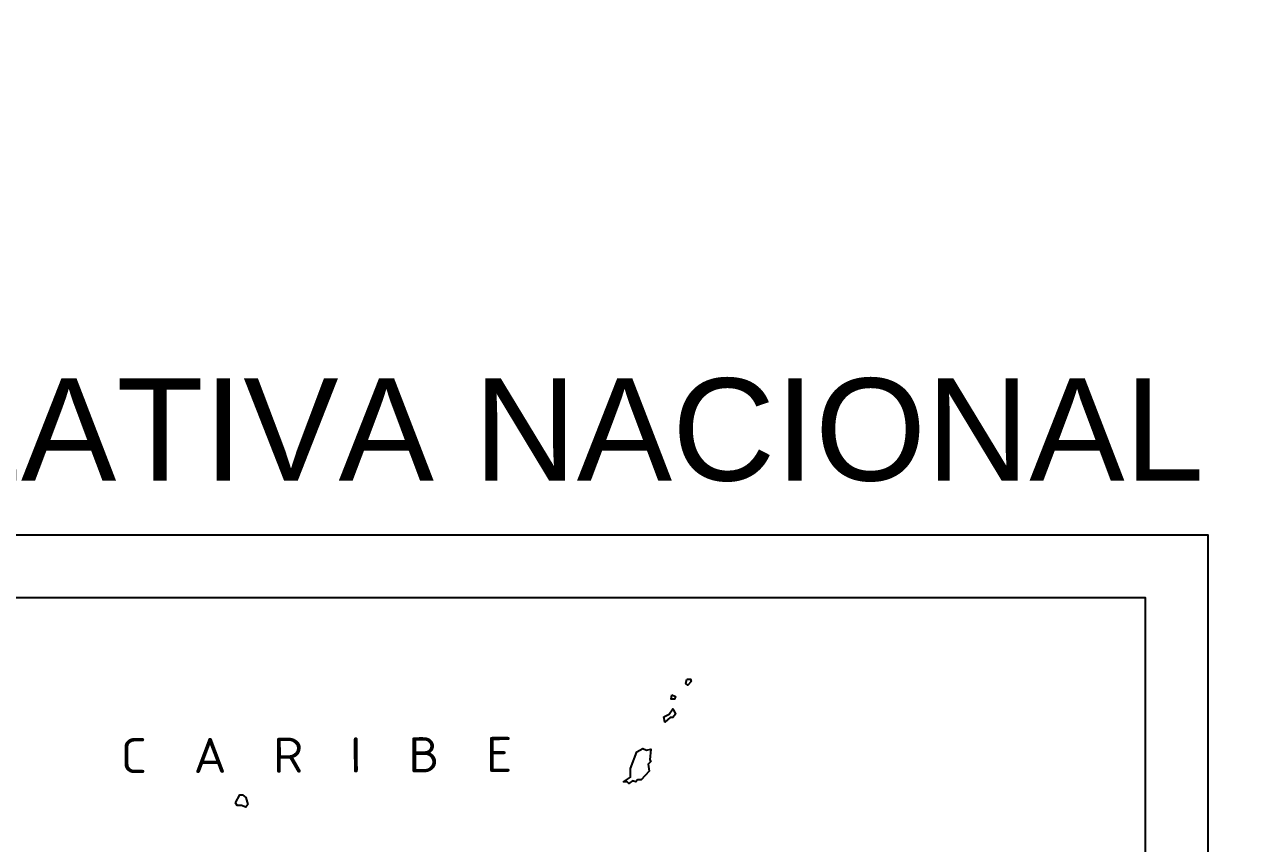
# Model space of a CAD drawing. Header units: metres. Extents: x 2 to 659295185, y -28 to 1124222152.
# Drawn here: x 663783 to 665019, y 1126919 to 1127739 of the extents above; entities that cross this region are included whole.
import ezdxf
from ezdxf.enums import TextEntityAlignment as Align

# ---------------------------------------------------------------- set-up
doc = ezdxf.new("R2010")
doc.units = ezdxf.units.M
doc.header["$MEASUREMENT"] = 0
doc.layers.add('FORMATO', color=7, linetype='CONTINUOUS')
doc.layers.add('TEXTOS', color=7, linetype='CONTINUOUS')
doc.styles.add('STYLE1', font='romans.shx')
doc.styles.add('WMF-ARIAL0', font='arial.ttf')

msp = doc.modelspace()

# ---------------------------------------------------------------- linework, layer by layer
at = {"layer": 'FORMATO'}
for points in [[(662670.9184, 1127228.2881), (664967.5584, 1127228.2881), (664967.5584, 1125269.8261), (662670.9184, 1125269.8261)], [(662733.7368, 1127165.4697), (664904.74, 1127165.4697), (664904.74, 1125332.6445), (662733.7368, 1125332.6445)]]:
    msp.add_lwpolyline(points, close=True, dxfattribs=at)
at = {"layer": 'FORMATO', "color": 7, "linetype": 'Continuous'}
for points in [[(664446.0525, 1127083.9926), (664449.5688, 1127083.9926), (664450.4478, 1127081.3554), (664446.9316, 1127077.8391), (664445.1734, 1127079.5972), (664446.0525, 1127083.9926)], [(664431.1084, 1127068.1693), (664434.6246, 1127066.4112), (664433.7456, 1127063.774), (664430.2293, 1127063.774), (664431.1084, 1127068.1693)], [(664423.1968, 1127046.1927), (664428.4712, 1127048.8299), (664431.9874, 1127054.1043), (664432.8665, 1127053.2252), (664434.6246, 1127048.8299), (664431.9874, 1127045.3136), (664429.3502, 1127045.3136), (664424.0758, 1127040.9182), (664423.1968, 1127046.1927)], [(664405.6154, 1127012.7881), (664410.0107, 1127013.6672), (664409.1317, 1127003.1184), (664410.0107, 1127001.3602), (664407.3735, 1126998.723), (664408.2526, 1126991.6905), (664400.341, 1126982.8998), (664396.8247, 1126982.8998), (664395.0666, 1126981.1417), (664391.5503, 1126982.0207), (664388.0341, 1126979.3835), (664386.2759, 1126981.1417), (664382.7597, 1126981.1417), (664389.7922, 1126985.537), (664389.7922, 1126994.3277), (664395.9457, 1127011.03), (664402.0991, 1127014.5462), (664405.6154, 1127012.7881)], [(663994.2119, 1126960.044), (663998.6072, 1126967.9557), (664001.2444, 1126967.9557), (664004.7607, 1126965.3185), (664006.5188, 1126958.2859), (664004.7607, 1126955.6487), (664000.3653, 1126957.4068), (663995.97, 1126957.4068), (663994.2119, 1126960.044)]]:
    msp.add_lwpolyline(points, dxfattribs=at)
for points in [[(664446.0525, 1127083.9926), (664449.5688, 1127083.9926), (664450.4478, 1127081.3554), (664446.9316, 1127077.8391), (664445.1734, 1127079.5972), (664446.0525, 1127083.9926)], [(664431.1084, 1127068.1693), (664434.6246, 1127066.4112), (664433.7456, 1127063.774), (664430.2293, 1127063.774), (664431.1084, 1127068.1693)], [(664423.1968, 1127046.1927), (664428.4712, 1127048.8299), (664431.9874, 1127054.1043), (664432.8665, 1127053.2252), (664434.6246, 1127048.8299), (664431.9874, 1127045.3136), (664429.3502, 1127045.3136), (664424.0758, 1127040.9182), (664423.1968, 1127046.1927)], [(664405.6154, 1127012.7881), (664410.0107, 1127013.6672), (664409.1317, 1127003.1184), (664410.0107, 1127001.3602), (664407.3735, 1126998.723), (664408.2526, 1126991.6905), (664400.341, 1126982.8998), (664396.8247, 1126982.8998), (664395.0666, 1126981.1417), (664391.5503, 1126982.0207), (664388.0341, 1126979.3835), (664386.2759, 1126981.1417), (664382.7597, 1126981.1417), (664389.7922, 1126985.537), (664389.7922, 1126994.3277), (664395.9457, 1127011.03), (664402.0991, 1127014.5462), (664405.6154, 1127012.7881)], [(663994.2119, 1126960.044), (663998.6072, 1126967.9557), (664001.2444, 1126967.9557), (664004.7607, 1126965.3185), (664006.5188, 1126958.2859), (664004.7607, 1126955.6487), (664000.3653, 1126957.4068), (663995.97, 1126957.4068), (663994.2119, 1126960.044)]]:
    msp.add_lwpolyline(points, close=True, dxfattribs=at)

# ---------------------------------------------------------------- texts
at = {"layer": 'TEXTOS', "style": 'WMF-ARIAL0'}
msp.add_text('UBICACION RELATIVA NACIONAL', height=102.4, dxfattribs=at).set_placement((663815.3339, 1127282.707), align=Align.CENTER)
at = {"layer": 'TEXTOS', "linetype": 'Continuous', "style": 'STYLE1'}
msp.add_text('M  A  R     C  A  R  I  B  E', height=35.162697, rotation=0.180694, dxfattribs=at).set_placement((663921.0354, 1126989.7734), align=Align.CENTER)

doc.saveas('drawing.dxf')
